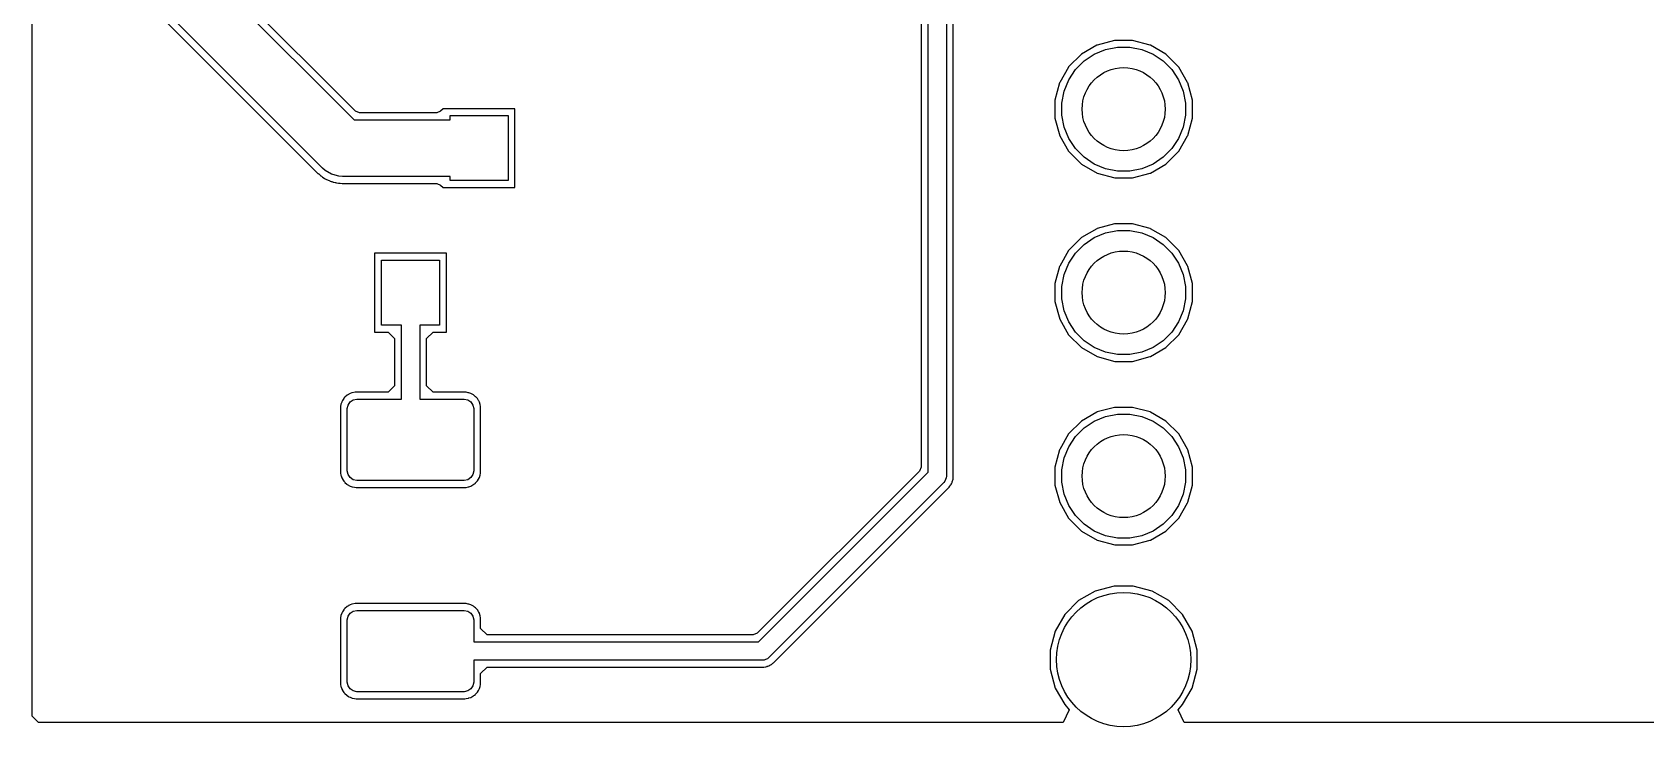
# Model space of a CAD drawing. Header units: inches. Extents: x 5.04 to 6.66, y -5.01 to -3.26.
# Drawn here: x 5.035 to 5.915, y -5.006 to -4.628 of the extents above; entities that cross this region are included whole.
import ezdxf

# ---------------------------------------------------------------- set-up
doc = ezdxf.new("R2010")
doc.units = ezdxf.units.IN
doc.header["$MEASUREMENT"] = 0
doc.layers.add('F.Cu', color=13, linetype='CONTINUOUS', true_color=0xc83434)

msp = doc.modelspace()

# ---------------------------------------------------------------- linework, layer by layer
at = {"layer": 'F.Cu', "linetype": 'CONTINUOUS'}
for p, q in [((5.03543, -4.83244), (5.03543, -3.8072)), ((5.51996, -4.17122), (5.51996, -4.8648)), ((5.52379, -4.86761), (5.52379, -4.17131)), ((5.53379, -4.17339), (5.53379, -4.86969)), ((5.09864, -4.56331), (5.21089, -4.67556)), ((5.53756, -4.6648), (5.53756, -4.5648)), ((5.19364, -4.70182), (5.07238, -4.58056)), ((5.21157, -4.67087), (5.1206, -4.57992)), ((5.06972, -4.58331), (5.19118, -4.70469)), ((5.61583, -4.63484), (5.60748, -4.63969)), ((5.61602, -4.63476), (5.61583, -4.63484)), ((5.62551, -4.63224), (5.61602, -4.63476)), ((5.63531, -4.63224), (5.62551, -4.63224)), ((5.64484, -4.63476), (5.63531, -4.63224)), ((5.64504, -4.63484), (5.64484, -4.63476)), ((5.65339, -4.63969), (5.64504, -4.63484)), ((5.60744, -4.63972), (5.60043, -4.64669)), ((5.60417, -4.64814), (5.60888, -4.64344)), ((5.60748, -4.63969), (5.60744, -4.63972)), ((5.60888, -4.64344), (5.61441, -4.63974)), ((5.61441, -4.63974), (5.62056, -4.63719)), ((5.62056, -4.63719), (5.62709, -4.63589)), ((5.62709, -4.63589), (5.63375, -4.63589)), ((5.63375, -4.63589), (5.64028, -4.63719)), ((5.64028, -4.63719), (5.64643, -4.63974)), ((5.64643, -4.63974), (5.65196, -4.64344)), ((5.65196, -4.64344), (5.65667, -4.64814)), ((5.66043, -4.64673), (5.65339, -4.63969)), ((5.60039, -4.64673), (5.59555, -4.6552)), ((5.60043, -4.64669), (5.60039, -4.64673)), ((5.60047, -4.65368), (5.60417, -4.64814)), ((5.65667, -4.64814), (5.66037, -4.65368)), ((5.66528, -4.65508), (5.66043, -4.64673)), ((5.59547, -4.65539), (5.59295, -4.6648)), ((5.59555, -4.6552), (5.59547, -4.65539)), ((5.59663, -4.66636), (5.59793, -4.65983)), ((5.59793, -4.65983), (5.60047, -4.65368)), ((5.66037, -4.65368), (5.66291, -4.65983)), ((5.66291, -4.65983), (5.66421, -4.66636)), ((5.66539, -4.65539), (5.66528, -4.65508)), ((5.66787, -4.66476), (5.66539, -4.65539)), ((5.25949, -4.66945), (5.25807, -4.67087)), ((5.29858, -4.66945), (5.25949, -4.66945)), ((5.29858, -4.71248), (5.29858, -4.66945)), ((5.53756, -4.7648), (5.53756, -4.6648)), ((5.59295, -4.6648), (5.59295, -4.67457)), ((5.59663, -4.67301), (5.59663, -4.66636)), ((5.66421, -4.66636), (5.66421, -4.67301)), ((5.66787, -4.67461), (5.66787, -4.66476)), ((5.21089, -4.67556), (5.2633, -4.67556)), ((5.21374, -4.67177), (5.21157, -4.67087)), ((5.25591, -4.67177), (5.21374, -4.67177)), ((5.25807, -4.67087), (5.25591, -4.67177)), ((5.2633, -4.67556), (5.2633, -4.67323)), ((5.2633, -4.67323), (5.29479, -4.67323)), ((5.29479, -4.67323), (5.29479, -4.70866)), ((5.59295, -4.67457), (5.59555, -4.68417)), ((5.59793, -4.67954), (5.59663, -4.67301)), ((5.66421, -4.67301), (5.66291, -4.67954)), ((5.66539, -4.68398), (5.66787, -4.67461)), ((5.59555, -4.68417), (5.60039, -4.69264)), ((5.60047, -4.68569), (5.59793, -4.67954)), ((5.60417, -4.69123), (5.60047, -4.68569)), ((5.66037, -4.68569), (5.65667, -4.69123)), ((5.66291, -4.67954), (5.66037, -4.68569)), ((5.66043, -4.69264), (5.66528, -4.68429)), ((5.66528, -4.68429), (5.66539, -4.68398)), ((5.60039, -4.69264), (5.60043, -4.69268)), ((5.60043, -4.69268), (5.60744, -4.69965)), ((5.60888, -4.69593), (5.60417, -4.69123)), ((5.61441, -4.69963), (5.60888, -4.69593)), ((5.65196, -4.69593), (5.64643, -4.69963)), ((5.65667, -4.69123), (5.65196, -4.69593)), ((5.65339, -4.69969), (5.66043, -4.69264)), ((5.19118, -4.70469), (5.1913, -4.7048)), ((5.1913, -4.7048), (5.1915, -4.70496)), ((5.1915, -4.70496), (5.19157, -4.70504)), ((5.19157, -4.70504), (5.19232, -4.70575)), ((5.19232, -4.70575), (5.1924, -4.70583)), ((5.1924, -4.70583), (5.19276, -4.70606)), ((5.19515, -4.70315), (5.19364, -4.70182)), ((5.19863, -4.70516), (5.19515, -4.70315)), ((5.19931, -4.70534), (5.19863, -4.70516)), ((5.20251, -4.7062), (5.19931, -4.70534)), ((5.60744, -4.69965), (5.60748, -4.69969)), ((5.60748, -4.69969), (5.61591, -4.70457)), ((5.62056, -4.70218), (5.61441, -4.69963)), ((5.61591, -4.70457), (5.62555, -4.70717)), ((5.62709, -4.70348), (5.62056, -4.70218)), ((5.63375, -4.70348), (5.62709, -4.70348)), ((5.64028, -4.70218), (5.63375, -4.70348)), ((5.63524, -4.70717), (5.64492, -4.70457)), ((5.64643, -4.69963), (5.64028, -4.70218)), ((5.64492, -4.70457), (5.64504, -4.70453)), ((5.64504, -4.70453), (5.65339, -4.69969)), ((5.19276, -4.70606), (5.19303, -4.70626)), ((5.19303, -4.70626), (5.19362, -4.70673)), ((5.19362, -4.70673), (5.19457, -4.70732)), ((5.19457, -4.70732), (5.19465, -4.70736)), ((5.19465, -4.70736), (5.19504, -4.70764)), ((5.19504, -4.70764), (5.19547, -4.70783)), ((5.19547, -4.70783), (5.19575, -4.70795)), ((5.19575, -4.70795), (5.1963, -4.70827)), ((5.1963, -4.70827), (5.19638, -4.70831)), ((5.19638, -4.70831), (5.19764, -4.70878)), ((5.19764, -4.70878), (5.19783, -4.7089)), ((5.19783, -4.7089), (5.19831, -4.70909)), ((5.19831, -4.70909), (5.19866, -4.70921)), ((5.19866, -4.70921), (5.19874, -4.70921)), ((5.19874, -4.70921), (5.19941, -4.70949)), ((5.19941, -4.70949), (5.19976, -4.70957)), ((5.19976, -4.70957), (5.20059, -4.70972)), ((5.20059, -4.70972), (5.20075, -4.70976)), ((5.20075, -4.70976), (5.20134, -4.70988)), ((5.20134, -4.70988), (5.20232, -4.71)), ((5.20232, -4.71), (5.2026, -4.71004)), ((5.20452, -4.70633), (5.20251, -4.7062)), ((5.2026, -4.71004), (5.20311, -4.71008)), ((5.20311, -4.71008), (5.20323, -4.71008)), ((5.20323, -4.71008), (5.20445, -4.71016)), ((5.20445, -4.71016), (5.25591, -4.71016)), ((5.2633, -4.70633), (5.20452, -4.70633)), ((5.25591, -4.71016), (5.25807, -4.71106)), ((5.25807, -4.71106), (5.25949, -4.71248)), ((5.25949, -4.71248), (5.29858, -4.71248)), ((5.2633, -4.70866), (5.2633, -4.70633)), ((5.29479, -4.70866), (5.2633, -4.70866)), ((5.62555, -4.70717), (5.63524, -4.70717)), ((5.62551, -4.73224), (5.61602, -4.73476)), ((5.63531, -4.73224), (5.62551, -4.73224)), ((5.64484, -4.73476), (5.63531, -4.73224)), ((5.60744, -4.73972), (5.60043, -4.74669)), ((5.60748, -4.73969), (5.60744, -4.73972)), ((5.61583, -4.73484), (5.60748, -4.73969)), ((5.60888, -4.74344), (5.61441, -4.73974)), ((5.61441, -4.73974), (5.62056, -4.73719)), ((5.61602, -4.73476), (5.61583, -4.73484)), ((5.62056, -4.73719), (5.62709, -4.73589)), ((5.62709, -4.73589), (5.63375, -4.73589)), ((5.63375, -4.73589), (5.64028, -4.73719)), ((5.64028, -4.73719), (5.64643, -4.73974)), ((5.64504, -4.73484), (5.64484, -4.73476)), ((5.65339, -4.73969), (5.64504, -4.73484)), ((5.64643, -4.73974), (5.65196, -4.74344)), ((5.66043, -4.74673), (5.65339, -4.73969)), ((5.26118, -4.74819), (5.22209, -4.74819)), ((5.22209, -4.74819), (5.22209, -4.79122)), ((5.26118, -4.79122), (5.26118, -4.74819)), ((5.60039, -4.74673), (5.59555, -4.7552)), ((5.60043, -4.74669), (5.60039, -4.74673)), ((5.60047, -4.75368), (5.60417, -4.74814)), ((5.60417, -4.74814), (5.60888, -4.74344)), ((5.65196, -4.74344), (5.65667, -4.74814)), ((5.65667, -4.74814), (5.66037, -4.75368)), ((5.66528, -4.75508), (5.66043, -4.74673)), ((5.22589, -4.7874), (5.22589, -4.75197)), ((5.22589, -4.75197), (5.25739, -4.75197)), ((5.25739, -4.75197), (5.25739, -4.7874)), ((5.59547, -4.75539), (5.59295, -4.7648)), ((5.59555, -4.7552), (5.59547, -4.75539)), ((5.59793, -4.75983), (5.60047, -4.75368)), ((5.66037, -4.75368), (5.66292, -4.75983)), ((5.66539, -4.75539), (5.66528, -4.75508)), ((5.66787, -4.76476), (5.66539, -4.75539)), ((5.53756, -4.83193), (5.53756, -4.7648)), ((5.59295, -4.7648), (5.59295, -4.77457)), ((5.59663, -4.76636), (5.59793, -4.75983)), ((5.59663, -4.77301), (5.59663, -4.76636)), ((5.66292, -4.75983), (5.66421, -4.76636)), ((5.66421, -4.76636), (5.66421, -4.77301)), ((5.66787, -4.77461), (5.66787, -4.76476)), ((5.59295, -4.77457), (5.59555, -4.78417)), ((5.59793, -4.77954), (5.59663, -4.77301)), ((5.66421, -4.77301), (5.66292, -4.77954)), ((5.66539, -4.78398), (5.66787, -4.77461)), ((5.59555, -4.78417), (5.60039, -4.79264)), ((5.60047, -4.78569), (5.59793, -4.77954)), ((5.66292, -4.77954), (5.66037, -4.78569)), ((5.66043, -4.79264), (5.66528, -4.78429)), ((5.66528, -4.78429), (5.66539, -4.78398)), ((5.22209, -4.79122), (5.22937, -4.79122)), ((5.23664, -4.7874), (5.22589, -4.7874)), ((5.22937, -4.79122), (5.23283, -4.79469)), ((5.23664, -4.82776), (5.23664, -4.7874)), ((5.25739, -4.7874), (5.24664, -4.7874)), ((5.24664, -4.7874), (5.24664, -4.82776)), ((5.25043, -4.79469), (5.2539, -4.79122)), ((5.2539, -4.79122), (5.26118, -4.79122)), ((5.60039, -4.79264), (5.60043, -4.79268)), ((5.60043, -4.79268), (5.60744, -4.79965)), ((5.60417, -4.79123), (5.60047, -4.78569)), ((5.60888, -4.79593), (5.60417, -4.79123)), ((5.65667, -4.79123), (5.65196, -4.79593)), ((5.65339, -4.79969), (5.66043, -4.79264)), ((5.66037, -4.78569), (5.65667, -4.79123)), ((5.23283, -4.79469), (5.23283, -4.82051)), ((5.25043, -4.82051), (5.25043, -4.79469)), ((5.60744, -4.79965), (5.60748, -4.79969)), ((5.60748, -4.79969), (5.61591, -4.80457)), ((5.61441, -4.79963), (5.60888, -4.79593)), ((5.62056, -4.80218), (5.61441, -4.79963)), ((5.62709, -4.80348), (5.62056, -4.80218)), ((5.64028, -4.80218), (5.63375, -4.80348)), ((5.64643, -4.79963), (5.64028, -4.80218)), ((5.64504, -4.80453), (5.65339, -4.79969)), ((5.65196, -4.79593), (5.64643, -4.79963)), ((5.61591, -4.80457), (5.62555, -4.80717)), ((5.62555, -4.80717), (5.63524, -4.80717)), ((5.63375, -4.80348), (5.62709, -4.80348)), ((5.63524, -4.80717), (5.64492, -4.80457)), ((5.64492, -4.80457), (5.64504, -4.80453)), ((5.20457, -4.8285), (5.20421, -4.82921)), ((5.20531, -4.82736), (5.20457, -4.8285)), ((5.20535, -4.82728), (5.20531, -4.82736)), ((5.20587, -4.82673), (5.20535, -4.82728)), ((5.20591, -4.82669), (5.20587, -4.82673)), ((5.20705, -4.82567), (5.20591, -4.82669)), ((5.20713, -4.82559), (5.20705, -4.82567)), ((5.20776, -4.8252), (5.20713, -4.82559)), ((5.20787, -4.82516), (5.20776, -4.8252)), ((5.20799, -4.82508), (5.20787, -4.82516)), ((5.20878, -4.82469), (5.20799, -4.82508)), ((5.20871, -4.82927), (5.21038, -4.82815)), ((5.20969, -4.82433), (5.20874, -4.82469)), ((5.20874, -4.82469), (5.20878, -4.82469)), ((5.20976, -4.82433), (5.20969, -4.82433)), ((5.21146, -4.82402), (5.20976, -4.82433)), ((5.21038, -4.82815), (5.21236, -4.82776)), ((5.21154, -4.82402), (5.21146, -4.82402)), ((5.21228, -4.82398), (5.21154, -4.82402)), ((5.22937, -4.82398), (5.21228, -4.82398)), ((5.21236, -4.82776), (5.23664, -4.82776)), ((5.23283, -4.82051), (5.22937, -4.82398)), ((5.24664, -4.82776), (5.27092, -4.82776)), ((5.2539, -4.82398), (5.25043, -4.82051)), ((5.27102, -4.82398), (5.2539, -4.82398)), ((5.27092, -4.82776), (5.2729, -4.82815)), ((5.27197, -4.82402), (5.27102, -4.82398)), ((5.27205, -4.82402), (5.27197, -4.82402)), ((5.27315, -4.82425), (5.27205, -4.82402)), ((5.2729, -4.82815), (5.27458, -4.82927)), ((5.27346, -4.82433), (5.27315, -4.82425)), ((5.27445, -4.82465), (5.27346, -4.82433)), ((5.27559, -4.82531), (5.27445, -4.82465)), ((5.27591, -4.82547), (5.27559, -4.82531)), ((5.27622, -4.82567), (5.27591, -4.82547)), ((5.27661, -4.82594), (5.27622, -4.82567)), ((5.27713, -4.82642), (5.27661, -4.82594)), ((5.27724, -4.82654), (5.27713, -4.82642)), ((5.27815, -4.82748), (5.27724, -4.82654)), ((5.27827, -4.82768), (5.27815, -4.82748)), ((5.27874, -4.8285), (5.27827, -4.82768)), ((5.27874, -4.82854), (5.27874, -4.8285)), ((5.27886, -4.82874), (5.27874, -4.82854)), ((5.27917, -4.82933), (5.27886, -4.82874)), ((5.03543, -4.9476), (5.03543, -4.83244)), ((5.20346, -4.83193), (5.20339, -4.83244)), ((5.20339, -4.83244), (5.20339, -4.86736)), ((5.2035, -4.83165), (5.20346, -4.83193)), ((5.20366, -4.83063), (5.2035, -4.83165)), ((5.2037, -4.83063), (5.20366, -4.83063)), ((5.20417, -4.82933), (5.2037, -4.83055)), ((5.2037, -4.83055), (5.2037, -4.83063)), ((5.20421, -4.82921), (5.20417, -4.82933)), ((5.20719, -4.83293), (5.20759, -4.83095)), ((5.20719, -4.86688), (5.20719, -4.83293)), ((5.20759, -4.83095), (5.20871, -4.82927)), ((5.27458, -4.82927), (5.2757, -4.83095)), ((5.2757, -4.83095), (5.27609, -4.83293)), ((5.27609, -4.83293), (5.27609, -4.86688)), ((5.27917, -4.82941), (5.27917, -4.82933)), ((5.27957, -4.83063), (5.27917, -4.82941)), ((5.27984, -4.83181), (5.27957, -4.83063)), ((5.27988, -4.8328), (5.27984, -4.83181)), ((5.27988, -4.86717), (5.27988, -4.8328)), ((5.53756, -4.8648), (5.53756, -4.83193)), ((5.61583, -4.83484), (5.60748, -4.83969)), ((5.61441, -4.83974), (5.62056, -4.83719)), ((5.61602, -4.83476), (5.61583, -4.83484)), ((5.62551, -4.83224), (5.61602, -4.83476)), ((5.62056, -4.83719), (5.62709, -4.83589)), ((5.63531, -4.83224), (5.62551, -4.83224)), ((5.62709, -4.83589), (5.63375, -4.83589)), ((5.63375, -4.83589), (5.64028, -4.83719)), ((5.64484, -4.83476), (5.63531, -4.83224)), ((5.64028, -4.83719), (5.64643, -4.83974)), ((5.64504, -4.83484), (5.64484, -4.83476)), ((5.65339, -4.83969), (5.64504, -4.83484)), ((5.60744, -4.83972), (5.60043, -4.84669)), ((5.60417, -4.84814), (5.60888, -4.84344)), ((5.60748, -4.83969), (5.60744, -4.83972)), ((5.60888, -4.84344), (5.61441, -4.83974)), ((5.64643, -4.83974), (5.65196, -4.84344)), ((5.65196, -4.84344), (5.65667, -4.84814)), ((5.66043, -4.84673), (5.65339, -4.83969)), ((5.59547, -4.85539), (5.59295, -4.8648)), ((5.59555, -4.8552), (5.59547, -4.85539)), ((5.60039, -4.84673), (5.59555, -4.8552)), ((5.59793, -4.85983), (5.60047, -4.85368)), ((5.60043, -4.84669), (5.60039, -4.84673)), ((5.60047, -4.85368), (5.60417, -4.84814)), ((5.65667, -4.84814), (5.66037, -4.85368)), ((5.66037, -4.85368), (5.66292, -4.85983)), ((5.66528, -4.85508), (5.66043, -4.84673)), ((5.66539, -4.85539), (5.66528, -4.85508)), ((5.66787, -4.8648), (5.66539, -4.85539)), ((5.59663, -4.86636), (5.59793, -4.85983)), ((5.66292, -4.85983), (5.66421, -4.86636)), ((5.20339, -4.86736), (5.20343, -4.86783)), ((5.20343, -4.86783), (5.20346, -4.86787)), ((5.20346, -4.86787), (5.2035, -4.86819)), ((5.2035, -4.86819), (5.20366, -4.86917)), ((5.20366, -4.86917), (5.2037, -4.86917)), ((5.2037, -4.86917), (5.20378, -4.86949)), ((5.20378, -4.86949), (5.20425, -4.87067)), ((5.20425, -4.87067), (5.20449, -4.87114)), ((5.20449, -4.87114), (5.20465, -4.87142)), ((5.20465, -4.87142), (5.20531, -4.87244)), ((5.20531, -4.87244), (5.20539, -4.87256)), ((5.20539, -4.87256), (5.20587, -4.87307)), ((5.20759, -4.86886), (5.20719, -4.86688)), ((5.20871, -4.87053), (5.20759, -4.86886)), ((5.21038, -4.87165), (5.20871, -4.87053)), ((5.21236, -4.87205), (5.21038, -4.87165)), ((5.27092, -4.87205), (5.21236, -4.87205)), ((5.2729, -4.87165), (5.27092, -4.87205)), ((5.27458, -4.87053), (5.2729, -4.87165)), ((5.2757, -4.86886), (5.27458, -4.87053)), ((5.27609, -4.86688), (5.2757, -4.86886)), ((5.27713, -4.87339), (5.27815, -4.87232)), ((5.27815, -4.87228), (5.27866, -4.87146)), ((5.27815, -4.87232), (5.27815, -4.87228)), ((5.27866, -4.87146), (5.27917, -4.87039)), ((5.27917, -4.87039), (5.27957, -4.86925)), ((5.27957, -4.86925), (5.27984, -4.86807)), ((5.27984, -4.86807), (5.27988, -4.86717)), ((5.51906, -4.86697), (5.43063, -4.95535)), ((5.43134, -4.96006), (5.52379, -4.86761)), ((5.51996, -4.8648), (5.51906, -4.86697)), ((5.53293, -4.87248), (5.53232, -4.87322)), ((5.53294, -4.87246), (5.53293, -4.87248)), ((5.53369, -4.87066), (5.53294, -4.87246)), ((5.53379, -4.86969), (5.53369, -4.87066)), ((5.53685, -4.87327), (5.53701, -4.87291)), ((5.53701, -4.87291), (5.53713, -4.87232)), ((5.53713, -4.87232), (5.53724, -4.87185)), ((5.53724, -4.87185), (5.53744, -4.8713)), ((5.53744, -4.8713), (5.53748, -4.87075)), ((5.53748, -4.87067), (5.53756, -4.87012)), ((5.53748, -4.87075), (5.53748, -4.87067)), ((5.53756, -4.87012), (5.53756, -4.8648)), ((5.59295, -4.8648), (5.59295, -4.87465)), ((5.59663, -4.87301), (5.59663, -4.86636)), ((5.59793, -4.87954), (5.59663, -4.87301)), ((5.66421, -4.87301), (5.66292, -4.87954)), ((5.66421, -4.86636), (5.66421, -4.87301)), ((5.66787, -4.87465), (5.66787, -4.8648)), ((5.20587, -4.87307), (5.20591, -4.87311)), ((5.20591, -4.87311), (5.20689, -4.87402)), ((5.20689, -4.87402), (5.20701, -4.87409)), ((5.20701, -4.87409), (5.20713, -4.87421)), ((5.20713, -4.87421), (5.20776, -4.87461)), ((5.20776, -4.87461), (5.20787, -4.87465)), ((5.20787, -4.87465), (5.20807, -4.87476)), ((5.20807, -4.87476), (5.20874, -4.87512)), ((5.20874, -4.87512), (5.20988, -4.87551)), ((5.20988, -4.87551), (5.21106, -4.87575)), ((5.21106, -4.87575), (5.21201, -4.87587)), ((5.21201, -4.87587), (5.2713, -4.87587)), ((5.2713, -4.87587), (5.27193, -4.87583)), ((5.27193, -4.87583), (5.27331, -4.87551)), ((5.27331, -4.87551), (5.27346, -4.87547)), ((5.27346, -4.87547), (5.27445, -4.87516)), ((5.27445, -4.87516), (5.27559, -4.87449)), ((5.27559, -4.87449), (5.27591, -4.87433)), ((5.27591, -4.87433), (5.27622, -4.87413)), ((5.27622, -4.87413), (5.27661, -4.87386)), ((5.27661, -4.87386), (5.27701, -4.8735)), ((5.27701, -4.8735), (5.27713, -4.87339)), ((5.53232, -4.87322), (5.43694, -4.96859)), ((5.43945, -4.97146), (5.53504, -4.87591)), ((5.53504, -4.87591), (5.53524, -4.87567)), ((5.53524, -4.87567), (5.53571, -4.8752)), ((5.53571, -4.8752), (5.5361, -4.87453)), ((5.5361, -4.87453), (5.53618, -4.87441)), ((5.53618, -4.87441), (5.53657, -4.87386)), ((5.53657, -4.87386), (5.53685, -4.87327)), ((5.59295, -4.87465), (5.59555, -4.88417)), ((5.60047, -4.88569), (5.59793, -4.87954)), ((5.66292, -4.87954), (5.66037, -4.88569)), ((5.66539, -4.88398), (5.66787, -4.87465)), ((5.59555, -4.88417), (5.60039, -4.89264)), ((5.60417, -4.89123), (5.60047, -4.88569)), ((5.66037, -4.88569), (5.65667, -4.89123)), ((5.66043, -4.89264), (5.66528, -4.88429)), ((5.66528, -4.88429), (5.66539, -4.88398)), ((5.60039, -4.89264), (5.60043, -4.89268)), ((5.60043, -4.89268), (5.60744, -4.89965)), ((5.60888, -4.89593), (5.60417, -4.89123)), ((5.61441, -4.89963), (5.60888, -4.89593)), ((5.65196, -4.89593), (5.64643, -4.89963)), ((5.65667, -4.89123), (5.65196, -4.89593)), ((5.65339, -4.89969), (5.66043, -4.89264)), ((5.60744, -4.89965), (5.60748, -4.89969)), ((5.60748, -4.89969), (5.61591, -4.90457)), ((5.62056, -4.90218), (5.61441, -4.89963)), ((5.61591, -4.90457), (5.62555, -4.90717)), ((5.62709, -4.90348), (5.62056, -4.90218)), ((5.62555, -4.90717), (5.63524, -4.90717)), ((5.63375, -4.90348), (5.62709, -4.90348)), ((5.64028, -4.90218), (5.63375, -4.90348)), ((5.63524, -4.90717), (5.64492, -4.90457)), ((5.64643, -4.89963), (5.64028, -4.90218)), ((5.64492, -4.90457), (5.64504, -4.90453)), ((5.64504, -4.90453), (5.65339, -4.89969)), ((5.61492, -4.93236), (5.60587, -4.93756)), ((5.62524, -4.92961), (5.61492, -4.93236)), ((5.63563, -4.92961), (5.62524, -4.92961)), ((5.64598, -4.93236), (5.63563, -4.92961)), ((5.655, -4.93756), (5.64594, -4.93236)), ((5.64594, -4.93236), (5.64598, -4.93236)), ((5.20531, -4.94252), (5.20457, -4.94366)), ((5.20535, -4.94244), (5.20531, -4.94252)), ((5.20587, -4.94189), (5.20535, -4.94244)), ((5.20591, -4.94185), (5.20587, -4.94189)), ((5.20705, -4.94083), (5.20591, -4.94185)), ((5.20713, -4.94075), (5.20705, -4.94083)), ((5.20776, -4.94035), (5.20713, -4.94075)), ((5.20787, -4.94031), (5.20776, -4.94035)), ((5.20799, -4.94024), (5.20787, -4.94031)), ((5.20878, -4.93984), (5.20799, -4.94024)), ((5.20871, -4.94443), (5.21038, -4.94331)), ((5.20969, -4.93949), (5.20874, -4.93984)), ((5.20874, -4.93984), (5.20878, -4.93984)), ((5.20976, -4.93949), (5.20969, -4.93949)), ((5.21146, -4.93917), (5.20976, -4.93949)), ((5.21038, -4.94331), (5.21236, -4.94291)), ((5.21154, -4.93917), (5.21146, -4.93917)), ((5.21228, -4.93913), (5.21154, -4.93917)), ((5.27102, -4.93913), (5.21228, -4.93913)), ((5.21236, -4.94291), (5.27092, -4.94291)), ((5.27092, -4.94291), (5.2729, -4.94331)), ((5.27197, -4.93917), (5.27102, -4.93913)), ((5.27205, -4.93917), (5.27197, -4.93917)), ((5.27315, -4.93941), (5.27205, -4.93917)), ((5.2729, -4.94331), (5.27458, -4.94443)), ((5.27346, -4.93949), (5.27315, -4.93941)), ((5.27445, -4.9398), (5.27346, -4.93949)), ((5.27559, -4.94047), (5.27445, -4.9398)), ((5.27591, -4.94063), (5.27559, -4.94047)), ((5.27622, -4.94083), (5.27591, -4.94063)), ((5.27661, -4.9411), (5.27622, -4.94083)), ((5.27713, -4.94157), (5.27661, -4.9411)), ((5.27724, -4.94169), (5.27713, -4.94157)), ((5.27815, -4.94264), (5.27724, -4.94169)), ((5.27827, -4.94283), (5.27815, -4.94264)), ((5.27874, -4.94366), (5.27827, -4.94283)), ((5.60587, -4.93756), (5.59835, -4.94508)), ((5.66252, -4.94508), (5.655, -4.93756)), ((5.03543, -5.00047), (5.03543, -4.9476)), ((5.20346, -4.94709), (5.20339, -4.9476)), ((5.20339, -4.9476), (5.20339, -4.98252)), ((5.2035, -4.94681), (5.20346, -4.94709)), ((5.20366, -4.94579), (5.2035, -4.94681)), ((5.2037, -4.94579), (5.20366, -4.94579)), ((5.20417, -4.94449), (5.2037, -4.94571)), ((5.2037, -4.94571), (5.2037, -4.94579)), ((5.20421, -4.94437), (5.20417, -4.94449)), ((5.20457, -4.94366), (5.20421, -4.94437)), ((5.20719, -4.94808), (5.20759, -4.9461)), ((5.20719, -4.98204), (5.20719, -4.94808)), ((5.20759, -4.9461), (5.20871, -4.94443)), ((5.27458, -4.94443), (5.2757, -4.9461)), ((5.2757, -4.9461), (5.27609, -4.94808)), ((5.27609, -4.94808), (5.27609, -4.96006)), ((5.27874, -4.9437), (5.27874, -4.94366)), ((5.27886, -4.9439), (5.27874, -4.9437)), ((5.27917, -4.94449), (5.27886, -4.9439)), ((5.27921, -4.94465), (5.27917, -4.94449)), ((5.27957, -4.94579), (5.27921, -4.94465)), ((5.27984, -4.94697), (5.27957, -4.94579)), ((5.27988, -4.94795), (5.27984, -4.94697)), ((5.27988, -4.9528), (5.27988, -4.94795)), ((5.59835, -4.94508), (5.59311, -4.95413)), ((5.66776, -4.95417), (5.66252, -4.94508)), ((5.27609, -4.96006), (5.43134, -4.96006)), ((5.28335, -4.95626), (5.27988, -4.9528)), ((5.42846, -4.95626), (5.28335, -4.95626)), ((5.43063, -4.95535), (5.42846, -4.95626)), ((5.59311, -4.95413), (5.59031, -4.96449)), ((5.67051, -4.96449), (5.66776, -4.95417)), ((5.43513, -4.96965), (5.43438, -4.96996)), ((5.43619, -4.96922), (5.43513, -4.96965)), ((5.43694, -4.96859), (5.43619, -4.96922)), ((5.43619, -4.96922), (5.43619, -4.96922)), ((5.59031, -4.96449), (5.59031, -4.97488)), ((5.67051, -4.97488), (5.67051, -4.96449)), ((5.43341, -4.97006), (5.27609, -4.97006)), ((5.27609, -4.97006), (5.27609, -4.98204)), ((5.27988, -4.97732), (5.28335, -4.97386)), ((5.27988, -4.98232), (5.27988, -4.97732)), ((5.28335, -4.97386), (5.4335, -4.97386)), ((5.43438, -4.96996), (5.43341, -4.97006)), ((5.4335, -4.97386), (5.43378, -4.97382)), ((5.43378, -4.97382), (5.43429, -4.97382)), ((5.43429, -4.97382), (5.43508, -4.97362)), ((5.43438, -4.96996), (5.43438, -4.96996)), ((5.43508, -4.97362), (5.43531, -4.97358)), ((5.43531, -4.97358), (5.43602, -4.9735)), ((5.43594, -4.9735), (5.43638, -4.97331)), ((5.43602, -4.9735), (5.43594, -4.9735)), ((5.43638, -4.97331), (5.43697, -4.97311)), ((5.43697, -4.97311), (5.43744, -4.9728)), ((5.43744, -4.9728), (5.43783, -4.97256)), ((5.43783, -4.97256), (5.43835, -4.97232)), ((5.43835, -4.97232), (5.43874, -4.97205)), ((5.43874, -4.97205), (5.4389, -4.97193)), ((5.4389, -4.97193), (5.43894, -4.97189)), ((5.43894, -4.97189), (5.43921, -4.97165)), ((5.43921, -4.97165), (5.43925, -4.97161)), ((5.43925, -4.97161), (5.43945, -4.97146)), ((5.59031, -4.97488), (5.59311, -4.98528)), ((5.66776, -4.98524), (5.67051, -4.97488)), ((5.20339, -4.98252), (5.20343, -4.98299)), ((5.20343, -4.98299), (5.20346, -4.98303)), ((5.20346, -4.98303), (5.2035, -4.98335)), ((5.2035, -4.98335), (5.20366, -4.98433)), ((5.20366, -4.98433), (5.2037, -4.98433)), ((5.2037, -4.98433), (5.20378, -4.98465)), ((5.20378, -4.98465), (5.20417, -4.98563)), ((5.20417, -4.98563), (5.20421, -4.98575)), ((5.20421, -4.98575), (5.20449, -4.9863)), ((5.20449, -4.9863), (5.20465, -4.98657)), ((5.20465, -4.98657), (5.20531, -4.9876)), ((5.20759, -4.98401), (5.20719, -4.98204)), ((5.20871, -4.98569), (5.20759, -4.98401)), ((5.21038, -4.98681), (5.20871, -4.98569)), ((5.21236, -4.9872), (5.21038, -4.98681)), ((5.27092, -4.9872), (5.21236, -4.9872)), ((5.2729, -4.98681), (5.27092, -4.9872)), ((5.27458, -4.98569), (5.2729, -4.98681)), ((5.2757, -4.98401), (5.27458, -4.98569)), ((5.27609, -4.98204), (5.2757, -4.98401)), ((5.27815, -4.98744), (5.27866, -4.98661)), ((5.27866, -4.98661), (5.27917, -4.98555)), ((5.27917, -4.98555), (5.27957, -4.98441)), ((5.27957, -4.98441), (5.27984, -4.98323)), ((5.27984, -4.98323), (5.27988, -4.98232)), ((5.59311, -4.98528), (5.59831, -4.99425)), ((5.66256, -4.99425), (5.66772, -4.98528)), ((5.66772, -4.98528), (5.66776, -4.98524)), ((5.20531, -4.9876), (5.20543, -4.98776)), ((5.20543, -4.98776), (5.20587, -4.98823)), ((5.20587, -4.98823), (5.20591, -4.98827)), ((5.20591, -4.98827), (5.20689, -4.98917)), ((5.20689, -4.98917), (5.20701, -4.98925)), ((5.20701, -4.98925), (5.20713, -4.98937)), ((5.20713, -4.98937), (5.20776, -4.98976)), ((5.20776, -4.98976), (5.20787, -4.9898)), ((5.20787, -4.9898), (5.20807, -4.98992)), ((5.20807, -4.98992), (5.20874, -4.99028)), ((5.20874, -4.99028), (5.20988, -4.99067)), ((5.20988, -4.99067), (5.21106, -4.99091)), ((5.21106, -4.99091), (5.21201, -4.99102)), ((5.21201, -4.99102), (5.2713, -4.99102)), ((5.2713, -4.99102), (5.27193, -4.99098)), ((5.27193, -4.99098), (5.27331, -4.99067)), ((5.27331, -4.99067), (5.27346, -4.99063)), ((5.27346, -4.99063), (5.27445, -4.99031)), ((5.27445, -4.99031), (5.27559, -4.98965)), ((5.27559, -4.98965), (5.27591, -4.98949)), ((5.27591, -4.98949), (5.27622, -4.98929)), ((5.27622, -4.98929), (5.27661, -4.98902)), ((5.27661, -4.98902), (5.27701, -4.98866)), ((5.27701, -4.98866), (5.27713, -4.98854)), ((5.27713, -4.98854), (5.27803, -4.9876)), ((5.27803, -4.9876), (5.27815, -4.98744)), ((5.59831, -4.99425), (5.60071, -4.99717)), ((5.66016, -4.99717), (5.66256, -4.99425)), ((5.0389, -5.00394), (5.03543, -5.00047)), ((5.59752, -5.00394), (5.0389, -5.00394)), ((5.60071, -4.99717), (5.59752, -5.00394)), ((5.66335, -5.00394), (5.66016, -4.99717)), ((6.19752, -5.00394), (5.66335, -5.00394))]:
    msp.add_line(p, q, dxfattribs=at)
at = {"layer": 'F.Cu'}
for centre, radius in [((5.63042, -4.66969), 0.02264), ((5.63042, -4.66969), 0.02264), ((5.63042, -4.76969), 0.02264), ((5.63042, -4.76969), 0.02264), ((5.63042, -4.86969), 0.02264), ((5.63042, -4.86969), 0.02264), ((5.63042, -4.96969), 0.03661), ((5.63042, -4.96969), 0.03661)]:
    msp.add_circle(centre, radius, dxfattribs=at)

doc.saveas('drawing.dxf')
